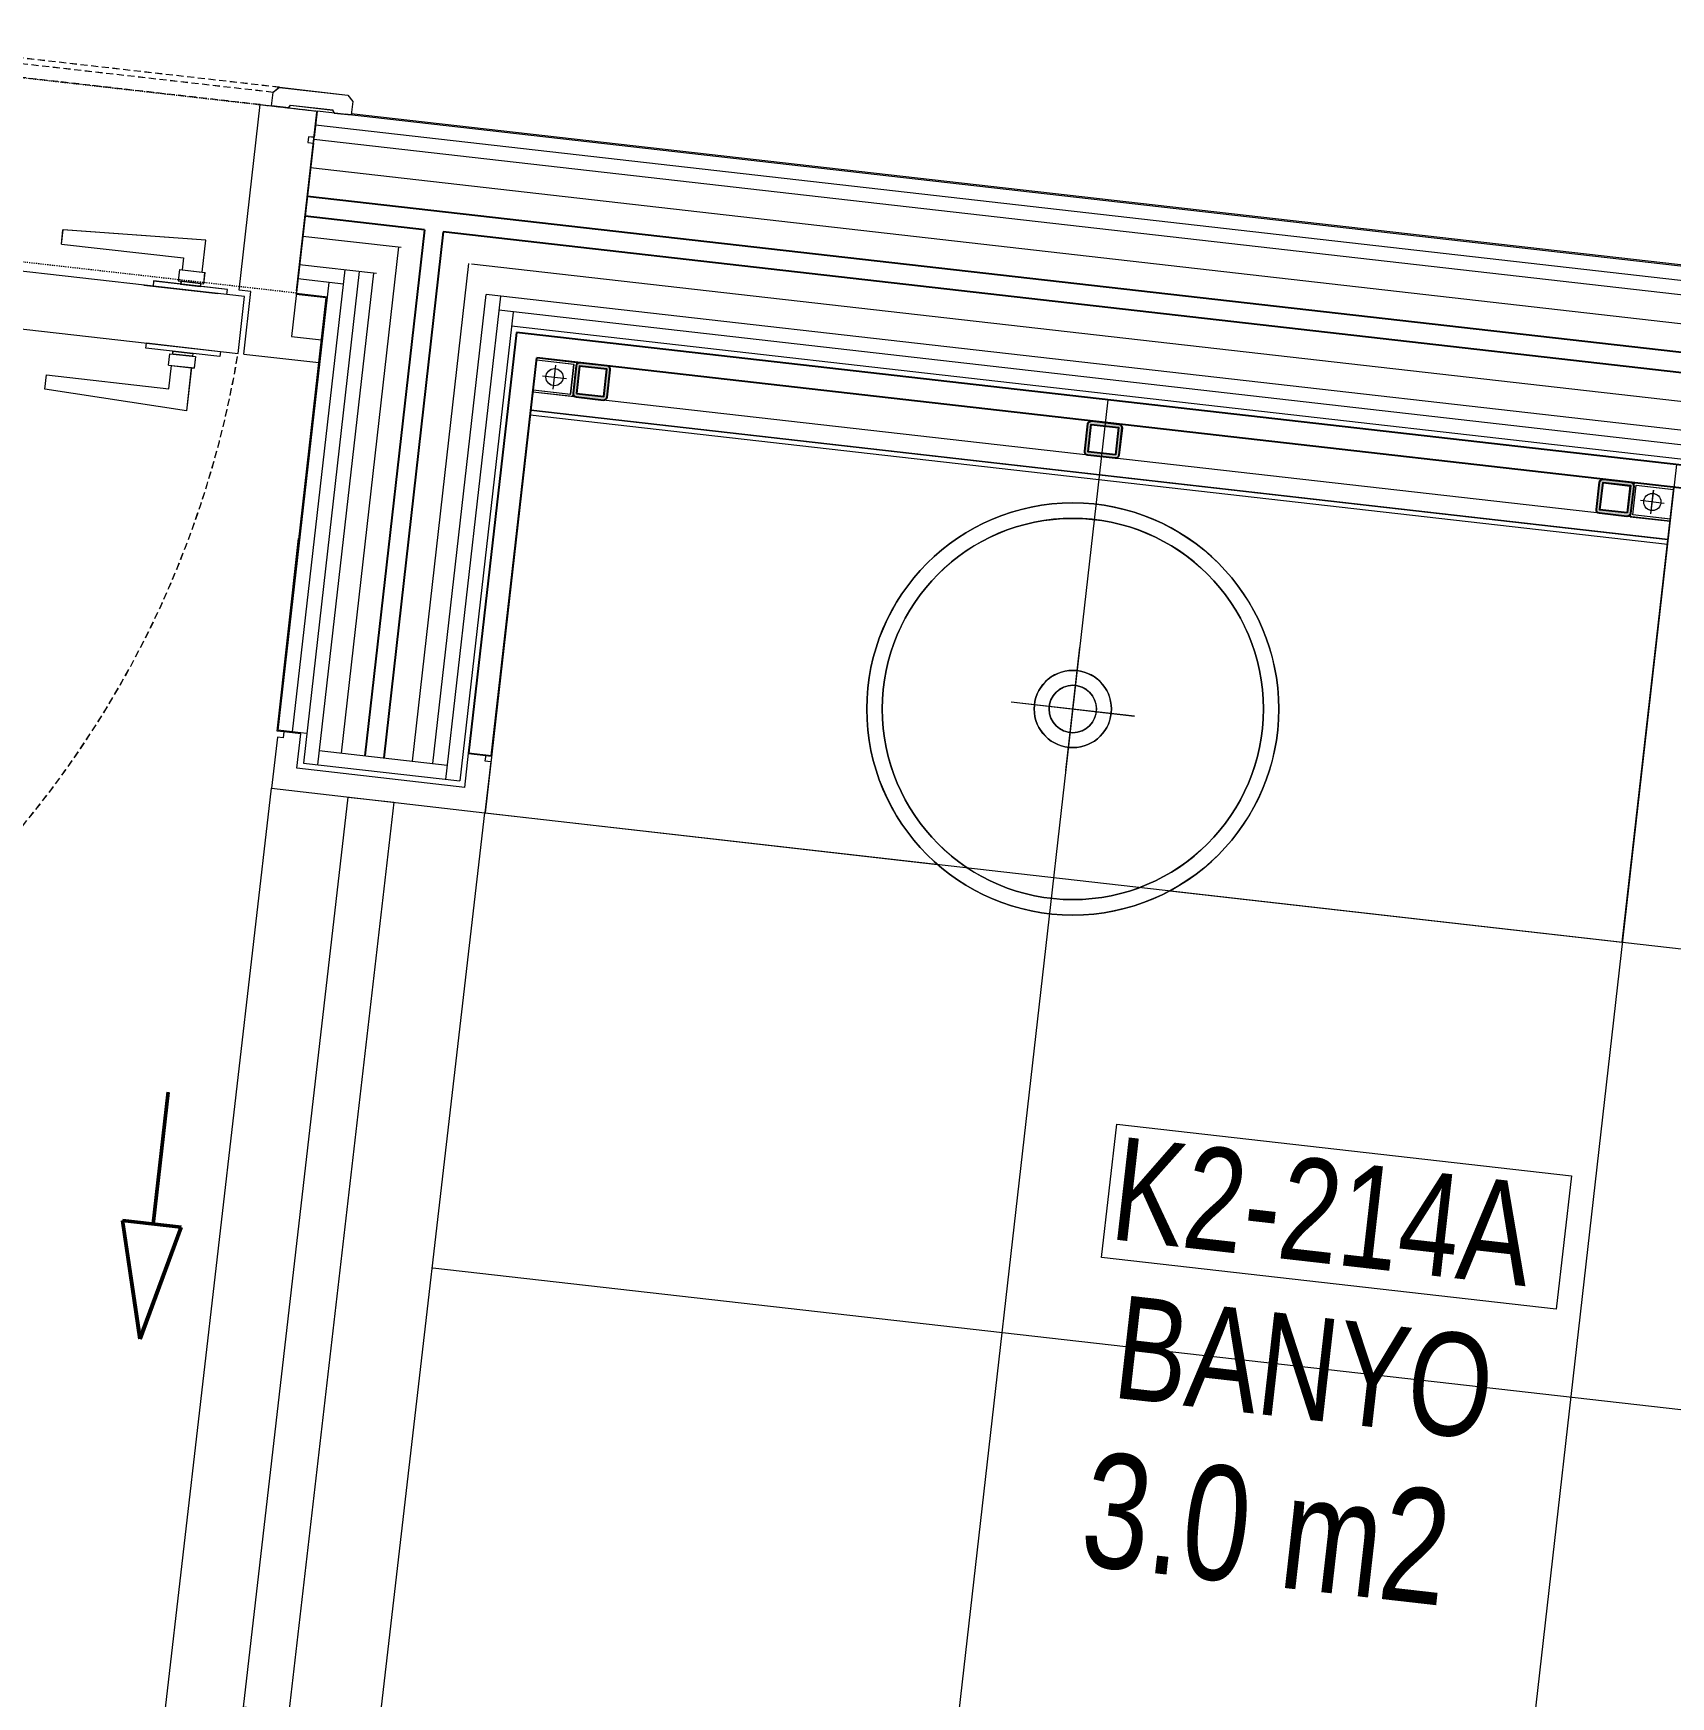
# Model space of a CAD drawing. Header units: millimetres. Extents: x 26282 to 30760, y 1404 to 4574.
# Drawn here: x 29275.2 to 29418.3, y 3875.6 to 4020.9 of the extents above; entities that cross this region are included whole.
import ezdxf

# ---------------------------------------------------------------- set-up
doc = ezdxf.new("R2010")
doc.units = ezdxf.units.MM
doc.header["$LTSCALE"] = 0.25
for name, pattern in [('01-2BASEMENT$0$HIDDEN', [0.375, 0.25, -0.125]), ('HIDDEN', [0.375, 0.25, -0.125]), ('HIDDEN2', [4.7625, 3.175, -1.5875])]:
    doc.linetypes.add(name, pattern=pattern)
for name, color, linetype, lineweight in [('(YP-ZC) A-FURNITURE', 33, 'Continuous', 20), ('(YP-ZC) A-SANITARY', 120, 'Continuous', 20), ('AB-DUV', 4, 'Continuous', 50), ('DOOR HANDLE (3RDF)', 17, 'Continuous', 15), ('DOOR-INT (3RDF)', 157, 'Continuous', 15), ('FLOOR_MARBLE (3RDF)', 67, 'Continuous', 13), ('FURNITURE (3RDF)', 43, 'Continuous', 20), ('GYPSIUM BOARD (3RDF)', 97, 'Continuous', 20), ('HIDDEN (3RDF)', 145, 'HIDDEN', 13), ('ID-ALCIPAN', 124, 'Continuous', 20), ('ID-HATCH', 252, 'Continuous', 18), ('LIGHTENING FIXTURE (3RDF)', 50, 'Continuous', 20), ('METAL PROFILE (3RDF)', 251, 'Continuous', 18), ('MIRROR (3RDF)', 150, 'Continuous', 9), ('SANITARY-ACCESSORIES(3RDF)', 2, 'Continuous', 9), ('STAINLESS (3RDF)', 95, 'Continuous', 15), ('TEXT-GNRL (3RDF)', 254, 'Continuous', 15), ('WALL CLADDING (3RDF)', 43, 'Continuous', 13), ('WALLPAPER (3RDF)', 63, 'Continuous', 13), ('WOOD (3RDF)', 45, 'Continuous', 15)]:
    doc.layers.add(name, color=color, linetype=linetype, lineweight=lineweight)
doc.layers.add('ID-PROFIL', color=145, linetype='Continuous')
doc.layers.add('WALL COVERING_MARBLE (3RDF)', color=246, linetype='Continuous')
doc.styles.add('M-IKI-50', font='arial.ttf', dxfattribs={"width": 0.75, "height": 10})
doc.styles.add('M-UC-50', font='arial.ttf', dxfattribs={"width": 0.75, "height": 15})
doc.linetypes.add('BATTING', pattern='A,0.0001,-0.1,[134,ltypeshp.shx,S=0.1,R=0,X=-0.1,Y=0],-0.2,[134,ltypeshp.shx,S=0.1,R=180,X=0.1,Y=0],-0.1', length=0.4001)

# ---------------------------------------------------------------- blocks, each defined once
blk = doc.blocks.new('KAPI-07')
at = {"color": 252}
for p, q in [((-72.48, 13.51, 0), (-78.98, 13.51, 0)), ((-71.69, 8.51, 0), (-78.19, 8.51, 0))]:
    blk.add_line(p, q, dxfattribs=at)
at = {"color": 252, "linetype": '01-2BASEMENT$0$HIDDEN', "lineweight": 0, "ltscale": 4, "elevation": 0}
blk.add_lwpolyline([(0.5, 14.5), (0.5, 95.5), (-4, 95.5), (-4, 14.5)], close=True, dxfattribs=at)
blk.add_lwpolyline([(0.5, 14.5), (0.5, 95.5), (-4, 95.5), (-4, 14.5)], close=True, dxfattribs=at)
at = {"color": 252, "linetype": 'HIDDEN', "ltscale": 10}
blk.add_arc((6.48, 9, 0), 87.13, 96.9111, 177.032, dxfattribs=at)
at = {"layer": 'DOOR HANDLE (3RDF)', "color": 252}
for p, q in [((-76.61, 15.21, 0), (-76.61, 19.01, 0)), ((-76.61, 19.01, 0), (-64.11, 18.51, 0)), ((-64.11, 18.51, 0), (-64.11, 17.26, 0)), ((-64.11, 17.26, 0), (-74.86, 17.26, 0)), ((-74.86, 17.26, 0), (-74.86, 15.21, 0)), ((-74.61, 15.21, 0), (-76.86, 15.21, 0)), ((-74.86, 15.21, 0), (-76.61, 15.21, 0)), ((-78.98, 13.51, 0), (-78.98, 13.96, 0)), ((-78.98, 13.96, 0), (-72.48, 13.96, 0)), ((-72.48, 13.96, 0), (-72.48, 13.51, 0)), ((-78.98, 8.51, 0), (-78.98, 8.06, 0)), ((-78.98, 8.06, 0), (-72.48, 8.06, 0)), ((-72.48, 8.06, 0), (-72.48, 8.51, 0)), ((-74.61, 6.81, 0), (-76.86, 6.81, 0)), ((-76.61, 6.81, 0), (-76.61, 4.01, 0)), ((-74.86, 6.81, 0), (-76.61, 6.81, 0)), ((-74.86, 5.76, 0), (-74.86, 6.81, 0)), ((-76.61, 4.01, 0), (-64.11, 4.51, 0)), ((-64.11, 5.76, 0), (-74.86, 5.76, 0)), ((-64.11, 5.76, 0), (-64.11, 4.51, 0))]:
    blk.add_line(p, q, dxfattribs=at)
at = {"layer": 'DOOR HANDLE (3RDF)', "color": 252, "elevation": 0}
for points in [[(-74.61, 15.21), (-74.61, 14.21), (-76.86, 14.21), (-76.86, 15.21)], [(-74.61, 6.81), (-74.61, 7.81), (-76.86, 7.81), (-76.86, 6.81)]]:
    blk.add_lwpolyline(points, dxfattribs=at)
for points in [[(-76.61, 13.96), (-76.61, 14.21), (-74.86, 14.21), (-74.86, 13.96)], [(-76.61, 8.06), (-76.61, 7.81), (-74.86, 7.81), (-74.86, 8.06)]]:
    blk.add_lwpolyline(points, close=True, dxfattribs=at)
at = {"layer": 'GYPSIUM BOARD (3RDF)', "ltscale": 0.25, "elevation": 0}
for points in [[(-85, 7.51), (-85, -8.2)], [(5, 7.51), (5, -8.3)]]:
    blk.add_lwpolyline(points, dxfattribs=at)
at = {"layer": 'HIDDEN (3RDF)', "ltscale": 10, "elevation": 0}
for points in [[(-80, -8.3), (0, -8.3)], [(-81.5, -9.99), (1.5, -9.99)], [(-81, -9.49), (1, -9.49)]]:
    blk.add_lwpolyline(points, dxfattribs=at)
at = {"layer": 'STAINLESS (3RDF)'}
for p, q in [((-0.11, 14.2, 0), (-0.11, 13.51, 0)), ((0.75, 14.2, 0), (0.75, 13.51, 0))]:
    blk.add_line(p, q, dxfattribs=at)
for radius in [0.47, 0.38]:
    blk.add_circle((0.32, 14.87, 0), radius, dxfattribs=at)
at = {"layer": 'WOOD (3RDF)'}
for p, q in [((-81.03, 13.51, 0), (-87.64, 13.51, 0)), ((-81.03, 13.51), (-81.03, 8.01)), ((-25.15, 13.51, 0), (-80.53, 13.51, 0)), ((-80.53, 13.51, 0), (-80.53, 8.51, 0)), ((0.5, 13.51, 0), (-24.15, 13.51, 0)), ((0.5, 8.51, 0), (0.5, 13.51, 0)), ((62.88, 13.39, 4.54), (62.88, 11.39, 4.54)), ((-85, 11.51, 0), (-87.64, 11.51, 0)), ((-85, -5.49), (-85, 11.51)), ((1, 11.51), (62.88, 11.39, 2.27)), ((5, -5.19), (5, 11.51)), ((-81.03, 8.01), (-80, 8.01)), ((-80.53, 8.51, 0), (0.5, 8.51, 0)), ((-80, 8.01), (-80, -8.3)), ((1, 8.01), (0, 8.01)), ((0, 8.01), (0, -8.3)), ((-84.5, -5.49), (-85, -5.49)), ((-84.5, -5.99), (-84.5, -5.49)), ((4.5, -5.69), (4.5, -5.19)), ((4.5, -5.19), (5, -5.19)), ((5, -5.69), (4.5, -5.69)), ((5, -8.3), (5, -5.69)), ((-85, -8.3), (-85, -5.99)), ((-85, -5.99), (-84.5, -5.99)), ((-80, -8.3), (-85, -8.3)), ((0, -8.3), (0, -8.3)), ((0, -8.3), (5, -8.3))]:
    blk.add_line(p, q, dxfattribs=at)
at = {"layer": 'WOOD (3RDF)', "ltscale": 0.01}
blk.add_line((1, 8.01, 0), (0.5, 8.01, 0), dxfattribs=at)
at = {"layer": 'WOOD (3RDF)', "ltscale": 0.25}
for p, q in [((-88, -8.3), (-88, -8.3)), ((-88, -8.3), (-87.5, -8.3)), ((-86.5, -8.3), (-88, -8.3)), ((-88, -9.49), (-88, -8.3)), ((-86.5, -8.3), (-86.36, -8.55)), ((-82.64, -8.55), (-86.36, -8.55)), ((-82.5, -8.3), (-82.64, -8.55)), ((-81, -8.3), (-82.5, -8.3)), ((-81, -8.3), (-81, -9.49)), ((1, -8.3), (2.5, -8.3)), ((1, -8.3), (1, -9.49)), ((2.5, -8.3), (2.64, -8.55)), ((2.64, -8.55), (6.36, -8.55)), ((6.5, -8.3), (6.36, -8.55)), ((6.5, -8.3), (8, -8.3)), ((8, -8.3), (7.5, -8.3)), ((8, -8.3), (8, -8.3)), ((8, -9.49), (8, -8.3)), ((-87.5, -9.99), (-88, -9.49)), ((-81.5, -9.99), (-87.5, -9.99)), ((-81.5, -9.99), (-81, -9.49)), ((1.5, -9.99), (1, -9.49)), ((1.5, -9.99), (7.5, -9.99)), ((7.5, -9.99), (8, -9.49))]:
    blk.add_line(p, q, dxfattribs=at)
at = {"layer": 'WOOD (3RDF)', "ltscale": 0.25, "elevation": 0}
for points in [[(-25.15, 13.51), (-25.15, 12.51), (-24.15, 12.51), (-24.15, 13.51)], [(-82.5, -8.3), (-81, -8.3)], [(2.5, -8.3), (1, -8.3)]]:
    blk.add_lwpolyline(points, dxfattribs=at)
at = {"layer": 'WOOD (3RDF)', "elevation": 0}
blk.add_lwpolyline([(1, 8.01), (1, 13.51), (62.88, 13.39)], dxfattribs=at)
blk = doc.blocks.new('A$C52024FE6')
blk.add_line((11.6, -2.7, 0), (11.6, 2.48, 0))
at = {"elevation": 0}
blk.add_lwpolyline([(21.7, 0), (11.6, 2.48)], dxfattribs=at)
for points in [[(0, 0), (11.6, 0)], [(0, 0), (11.6, 0)], [(21.7, 0), (11.6, -2.7)]]:
    blk.add_lwpolyline(points)
blk = doc.blocks.new('A$C6BA37630')
for p, q in [((200, 260.2), (200, 139.8)), ((139.8, 200), (260.2, 200))]:
    blk.add_line(p, q)
for radius in [200, 185, 37.5, 23]:
    blk.add_circle((200, 200), radius)
blk = doc.blocks.new('40x40 profil')
at = {"layer": 'ID-PROFIL'}
h = blk.add_hatch(color=256, dxfattribs=at)
h.paths.add_polyline_path([(1.6, 4), (-1.6, 4, 0.414214), (-2, 3.6), (-2, 0.4, 0.414214), (-1.6, 0), (1.6, 0, 0.414214), (2, 0.4), (2, 3.6, 0.414214)])
h.paths.add_polyline_path([(1.6, 3.6), (-1.6, 3.6), (-1.6, 0.4), (1.6, 0.4)], flags=16)
blk.add_lwpolyline([(1.6, 4), (-1.6, 4, 0.414214), (-2, 3.6), (-2, 0.4, 0.414214), (-1.6, 0), (1.6, 0, 0.414214), (2, 0.4), (2, 3.6, 0.414214)], format="xyb", close=True, dxfattribs=at)
blk.add_lwpolyline([(1.6, 3.6), (-1.6, 3.6), (-1.6, 0.4), (1.6, 0.4)], close=True, dxfattribs=at)
blk = doc.blocks.new('BANYOTEZGAH-214-215')
at = {"layer": '(YP-ZC) A-FURNITURE', "elevation": 0}
blk.add_lwpolyline([(3.18, 39.78), (3.18, 0), (43.18, 0), (43.18, 100), (3.18, 100), (3.18, 60.22)], dxfattribs=at)
at = {"layer": 'LIGHTENING FIXTURE (3RDF)'}
for p, q in [((41.68, 99.32, 0), (41.68, 97.22, 0)), ((40.63, 98.27, 0), (42.73, 98.27, 0)), ((40.63, 1.73, 0), (42.73, 1.73, 0)), ((41.68, 0.68, 0), (41.68, 2.78, 0))]:
    blk.add_line(p, q, dxfattribs=at)
for centre in [(41.68, 98.27, 0), (41.68, 1.73, 0)]:
    blk.add_circle(centre, 0.75, dxfattribs=at)
at = {"layer": 'MIRROR (3RDF)', "elevation": 0}
blk.add_lwpolyline([(38.18, 0), (38.58, 0), (38.58, 100), (38.18, 100)], close=True, dxfattribs=at)
at = {"layer": 'MIRROR (3RDF)', "color": 8, "extrusion": (-3.12201e-07, 1.27097e-10, 1), "elevation": 0}
blk.add_lwpolyline([(40.38, 96.7), (42.98, 96.7), (42.98, 100), (43.18, 100), (43.18, 96.5), (40.18, 96.5), (40.18, 100), (40.38, 100)], close=True, dxfattribs=at)
at = {"layer": 'MIRROR (3RDF)', "color": 8, "extrusion": (-3.12201e-07, -1.27097e-10, 1), "elevation": 0}
blk.add_lwpolyline([(40.38, 3.3), (42.98, 3.3), (42.98, 0), (43.18, 0), (43.18, 3.5), (40.18, 3.5), (40.18, 0), (40.38, 0)], close=True, dxfattribs=at)
at = {"layer": 'WALL CLADDING (3RDF)', "elevation": 0}
blk.add_lwpolyline([(38.58, 0), (40.18, 0), (40.18, 100), (38.58, 100)], close=True, dxfattribs=at)
at = {"layer": '(YP-ZC) A-SANITARY', "extrusion": (0, 4.79947e-07, -1), "xscale": 0.0900000000000004, "yscale": 0.0900000000000004, "zscale": -0.0900000000000004, "rotation": 270}
blk.add_blockref('A$C6BA37630', (-36, 68, 0), dxfattribs=at)
at = {"layer": 'METAL PROFILE (3RDF)', "xscale": 0.7499999999863942, "yscale": 0.7499999999863942, "zscale": 0.7499999999863942, "rotation": 90}
blk.add_blockref('40x40 profil', (43.18, 95, 0), dxfattribs=at)
at = {"layer": 'METAL PROFILE (3RDF)', "extrusion": (0, 0, -1), "xscale": 0.7499999999863942, "yscale": 0.7499999999863942, "zscale": -0.7499999999863942, "rotation": 270}
for p in [(-43.18, 50, 0), (-43.18, 5, 0)]:
    blk.add_blockref('40x40 profil', p, dxfattribs=at)
blk = doc.blocks.new('ZERGTEZTY')
at = {"layer": 'SANITARY-ACCESSORIES(3RDF)'}
for p, q in [((12647.41, 1641.18), (12642.41, 1641.18)), ((12642.66, 1640.93), (12642.81, 1640.93)), ((12647.02, 1640.93), (12642.81, 1640.93)), ((12642.97, 1640.85), (12643.35, 1640.26)), ((12646.85, 1640.85), (12646.47, 1640.26)), ((12647.16, 1640.93), (12647.02, 1640.93)), ((12682.41, 1641.18), (12687.41, 1641.18)), ((12682.41, 1641.18), (12687.41, 1641.18)), ((12682.66, 1640.93), (12682.81, 1640.93)), ((12682.66, 1640.93), (12682.81, 1640.93)), ((12682.81, 1640.93), (12687.02, 1640.93)), ((12682.81, 1640.93), (12687.02, 1640.93)), ((12682.97, 1640.85), (12683.35, 1640.26)), ((12686.85, 1640.85), (12686.47, 1640.26)), ((12687.16, 1640.93), (12687.02, 1640.93)), ((12687.16, 1640.93), (12687.02, 1640.93)), ((12643.52, 1640.18), (12644.41, 1640.18)), ((12646.16, 1640.18), (12643.66, 1640.18)), ((12643.91, 1640.18), (12643.91, 1638.83)), ((12646.31, 1640.18), (12644.41, 1640.18)), ((12645.91, 1640.18), (12645.91, 1638.83)), ((12683.52, 1640.18), (12685.41, 1640.18)), ((12683.66, 1640.18), (12686.16, 1640.18)), ((12683.91, 1640.18), (12683.91, 1638.83)), ((12686.31, 1640.18), (12685.41, 1640.18)), ((12685.91, 1640.18), (12685.91, 1638.83)), ((12650.56, 1634.18), (12650.56, 1632.18)), ((12650.56, 1634.18), (12679.26, 1634.18)), ((12679.26, 1634.18), (12679.26, 1632.18)), ((12679.26, 1634.18), (12679.26, 1632.18)), ((12650.56, 1632.18), (12679.26, 1632.18))]:
    blk.add_line(p, q, dxfattribs=at)
for centre, radius, start, end in [((12642.66, 1641.18), 0.25, 179.9982, 269.9982), ((12642.81, 1640.73), 0.2, 35.5359, 89.9982), ((12647.02, 1640.73), 0.2, 89.9982, 144.4605), ((12647.16, 1641.18), 0.25, 269.9982, 359.9982), ((12682.66, 1641.18), 0.25, 179.9982, 269.9982), ((12682.66, 1641.18), 0.25, 179.9982, 269.9982), ((12682.81, 1640.73), 0.2, 35.5359, 89.9982), ((12682.81, 1640.73), 0.2, 35.5359, 89.9982), ((12687.02, 1640.73), 0.2, 89.9982, 144.4605), ((12687.02, 1640.73), 0.2, 89.9982, 144.4605), ((12687.16, 1641.18), 0.25, 269.9982, 359.9982), ((12687.16, 1641.18), 0.25, 269.9982, 359.9982), ((12643.52, 1640.38), 0.2, 215.5359, 269.9982), ((12646.31, 1640.38), 0.2, 269.9982, 324.4605), ((12683.52, 1640.38), 0.2, 215.5359, 269.9982), ((12686.31, 1640.38), 0.2, 269.9982, 324.4605), ((12650.56, 1638.83), 6.65, 179.9982, 269.9982), ((12650.56, 1638.83), 4.65, 179.9982, 269.9982), ((12679.26, 1638.83), 4.65, 269.9982, 359.9982), ((12679.26, 1638.83), 6.65, 269.9982, 359.9982)]:
    blk.add_arc(centre, radius, start, end, dxfattribs=at)
blk = doc.blocks.new('A$C3AC107B1')
for p, q in [((0.05, 69.5), (3.55, 69.5)), ((3.35, 69.68), (0.25, 69.68)), ((1.35, 69), (1.35, 69.5)), ((2.25, 69), (2.25, 69.5))]:
    blk.add_line(p, q)
at = {"linetype": 'Continuous'}
for p, q in [((0.9, 68.8), (0.9, 66.3)), ((2.5, 69), (1.1, 69)), ((1.3, 66.1), (1.3, 68.6)), ((2.7, 68.6), (1.3, 68.6)), ((2.3, 66.1), (2.3, 68.58)), ((2.7, 68.58), (2.3, 68.58)), ((2.7, 68.8), (2.7, 68.6)), ((2.7, 68.58), (2.7, 66.3)), ((1.3, 66.1), (1.1, 66.1)), ((2.5, 66.1), (2.3, 66.1))]:
    blk.add_line(p, q, dxfattribs=at)
at = {"color": 141}
for p, q in [((1.5, 68.3), (1.4, 68.2)), ((1.5, 68.3), (2.1, 68.3)), ((1.5, 68.3), (1.5, 0)), ((1.6, 68.3), (1.6, 0)), ((1.7, 68.3), (1.7, 0)), ((1.8, 68.3), (1.8, 0)), ((1.9, 68.3), (1.9, 0)), ((2, 68.3), (2, 0)), ((2.1, 68.3), (2.2, 68.2)), ((2.1, 68.3), (2.1, 0)), ((1.4, 68.2), (1.4, 0.1)), ((2.2, 68.2), (2.2, 0.1)), ((1.5, 0), (1.4, 0.1)), ((2.1, 0), (2.2, 0.1))]:
    blk.add_line(p, q, dxfattribs=at)
at = {"color": 251, "linetype": 'HIDDEN2'}
blk.add_lwpolyline([(1.75, 68.3), (47.67, 17.75)], dxfattribs=at)
at = {"color": 141}
blk.add_lwpolyline([(1.5, 0), (2.1, 0)], dxfattribs=at)
for centre, start, end in [((0.25, 69.48), 90, 173.8235), ((3.35, 69.48), 6.1765, 90)]:
    blk.add_arc(centre, 0.2, start, end)
at = {"linetype": 'Continuous'}
for centre, start, end in [((1.1, 68.8), 90, 180), ((2.5, 68.8), 0, 90), ((1.1, 66.3), 180, 270), ((2.5, 66.3), 270, 0)]:
    blk.add_arc(centre, 0.2, start, end, dxfattribs=at)
at = {"color": 251, "linetype": 'HIDDEN2'}
blk.add_arc((-18.41, 120.46), 122.13, 279.4986, 302.755, dxfattribs=at)
at = {"layer": 'SANITARY-ACCESSORIES(3RDF)', "rotation": 270}
blk.add_blockref('ZERGTEZTY', (-1639.78, 12699.59), dxfattribs=at)
at = {"layer": 'SANITARY-ACCESSORIES(3RDF)', "xscale": -1, "rotation": 90}
blk.add_blockref('ZERGTEZTY', (1643.38, 12699.59), dxfattribs=at)
blk = doc.blocks.new('A$C187D15ED')
at = {"layer": 'DOOR-INT (3RDF)', "ltscale": 0.25}
blk.add_lwpolyline([(9736.27, 3748.69), (9727.09, 3669.21), (9723.12, 3669.67), (9732.29, 3749.15)], close=True, dxfattribs=at)
blk.add_lwpolyline([(9736.27, 3748.69), (9727.09, 3669.21), (9723.12, 3669.67), (9732.29, 3749.15)], close=True, dxfattribs=at)
at = {"layer": 'FLOOR_MARBLE (3RDF)', "elevation": 0}
for points in [[(9798.66, 3783.85), (9784.88, 3662.64)], [(9848.35, 3778.2), (9834.58, 3656.99)], [(9744.23, 3747.76), (9904.61, 3729.55)]]:
    blk.add_lwpolyline(points, dxfattribs=at)
at = {"layer": 'FLOOR_MARBLE (3RDF)'}
for points in [[(9716.32, 3669.58), (9725.59, 3749.92)], [(9716.32, 3669.58), (9725.59, 3749.92)], [(9734.94, 3667.43), (9744.22, 3747.78)], [(9734.94, 3667.43), (9744.22, 3747.78)], [(9739.67, 3708.04), (9900.04, 3689.83)]]:
    blk.add_lwpolyline(points, dxfattribs=at)
at = {"layer": 'HIDDEN (3RDF)', "elevation": 0}
blk.add_lwpolyline([(9640.13, 3819.22), (9729.56, 3809.06), (9727.75, 3793.16), (9638.33, 3803.32)], close=True, dxfattribs=at)
at = {"layer": 'ID-ALCIPAN', "ltscale": 0.25}
for p, q in [((9944.09, 3784.68, 0), (9729.56, 3809.06, 0)), ((10127.81, 3763.8, 0), (9729.56, 3809.06, 0)), ((10127.53, 3761.32, 0), (9729.28, 3806.58, 0)), ((10127.67, 3762.56, 0), (9729.42, 3807.82, 0)), ((9727.41, 3754.84), (9732, 3795.19, 0)), ((9734.74, 3794.87, 0), (9728.03, 3795.64, 0)), ((9733.24, 3795.05, 0), (9728.36, 3752.12)), ((9734.49, 3794.9, 0), (9729.6, 3751.97)), ((9726.17, 3754.98), (9730.62, 3794.09, 0)), ((9731.86, 3793.94, 0), (9727.89, 3794.4, 0)), ((9727.75, 3793.16, 0), (9730.48, 3792.85, 0)), ((9739.67, 3752.07), (9744.34, 3793.04, 0)), ((9739.67, 3752.07), (9744.34, 3793.04, 0)), ((9745.58, 3792.9, 0), (9740.77, 3750.69)), ((9745.58, 3792.9, 0), (9740.77, 3750.69)), ((9914.64, 3773.68, 0), (9744.34, 3793.04, 0)), ((9914.64, 3773.68, 0), (9744.34, 3793.04, 0)), ((9746.68, 3791.51, 0), (9742.02, 3750.55)), ((9914.5, 3772.44, 0), (9745.44, 3791.66, 0)), ((9914.5, 3772.44, 0), (9745.44, 3791.66, 0)), ((9913.12, 3771.34, 0), (9746.54, 3790.27, 0)), ((9913.12, 3771.34, 0), (9746.54, 3790.27, 0)), ((9728.65, 3754.7), (9726.17, 3754.98)), ((9728.65, 3754.7), (9726.17, 3754.98)), ((9729.74, 3753.22), (9740.92, 3751.93)), ((9728.36, 3752.12), (9742.02, 3750.55)), ((9728.36, 3752.12), (9742.02, 3750.55))]:
    blk.add_line(p, q, dxfattribs=at)
at = {"layer": 'ID-HATCH', "linetype": 'BATTING', "lineweight": 0, "ltscale": 4.5}
for p, q in [((10127.24, 3758.83, 0), (9728.99, 3804.09, 0)), ((9736.92, 3797.14, 0), (9728.32, 3798.12, 0)), ((9736.66, 3797.2, 0), (9731.66, 3752.99)), ((9736.66, 3797.2, 0), (9731.66, 3752.99)), ((9742.78, 3795.75, 0), (9737.87, 3752.28)), ((9742.78, 3795.75, 0), (9737.87, 3752.28)), ((9916.91, 3775.94, 0), (9743.04, 3795.7, 0)), ((9916.91, 3775.94, 0), (9743.04, 3795.7, 0))]:
    blk.add_line(p, q, dxfattribs=at)
at = {"layer": 'ID-PROFIL'}
for p, q in [((10126.96, 3756.35, 0), (9728.71, 3801.61, 0)), ((9738.95, 3798.68, 0), (9728.51, 3799.87, 0)), ((9738.95, 3798.68, 0), (9728.51, 3799.87, 0)), ((9738.95, 3798.7, 0), (9733.72, 3752.76)), ((9738.95, 3798.7, 0), (9733.72, 3752.76)), ((9740.59, 3798.51, 0), (9735.38, 3752.57)), ((9740.59, 3798.51, 0), (9735.38, 3752.57)), ((9919.18, 3778.2, 0), (9740.59, 3798.5, 0))]:
    blk.add_line(p, q, dxfattribs=at)
at = {"layer": 'TEXT-GNRL (3RDF)', "linetype": 'Continuous', "elevation": 0}
blk.add_lwpolyline([(9799.43, 3720.58), (9839.15, 3716.06), (9837.82, 3704.41), (9798.1, 3708.93)], close=True, dxfattribs=at)
at = {"layer": 'WALL COVERING_MARBLE (3RDF)'}
for p, q in [((9746.98, 3789.72, 0), (9742.8, 3752.97)), ((9911.33, 3771.04, 0), (9746.98, 3789.72, 0)), ((9748.74, 3787.51, 0), (9744.78, 3752.74)), ((9909.11, 3769.28, 0), (9748.75, 3787.5, 0))]:
    blk.add_line(p, q, dxfattribs=at)
at = {"layer": 'WALL COVERING_MARBLE (3RDF)', "lineweight": 0}
for p, q in [((9746.98, 3789.72, 0), (9742.8, 3752.97)), ((9911.33, 3771.04, 0), (9746.98, 3789.72, 0)), ((9748.74, 3787.51, 0), (9744.78, 3752.74)), ((9909.11, 3769.28, 0), (9748.75, 3787.5, 0))]:
    blk.add_line(p, q, dxfattribs=at)
at = {"layer": 'WALL COVERING_MARBLE (3RDF)', "elevation": 0}
blk.add_lwpolyline([(9742.8, 3752.97), (9744.79, 3752.74)], dxfattribs=at)
at = {"layer": 'WALL COVERING_MARBLE (3RDF)', "lineweight": 0, "elevation": 0}
blk.add_lwpolyline([(9742.8, 3752.97), (9744.79, 3752.74)], dxfattribs=at)
at = {"layer": 'WALLPAPER (3RDF)'}
for p, q in [((9944.1, 3784.78, 0), (9732.55, 3808.82, 0)), ((10125.1, 3764.21, 0), (9732.55, 3808.82, 0)), ((9726.06, 3754.89), (9730.36, 3792.76, 0)), ((9730.36, 3792.76, 0), (9727.74, 3793.05, 0)), ((9726.06, 3754.89), (9730.23, 3791.6, 0)), ((9726.06, 3754.9), (9727.95, 3771.73, 0)), ((9726.06, 3754.9), (9727.95, 3771.73, 0)), ((9726.66, 3754.83), (9726.06, 3754.9)), ((9726.66, 3754.83), (9726.06, 3754.9))]:
    blk.add_line(p, q, dxfattribs=at)
at = {"layer": 'WOOD (3RDF)'}
for p, q in [((9726.1, 3754.39), (9725.59, 3749.92)), ((9726.1, 3754.39), (9725.59, 3749.92)), ((9726.6, 3754.33), (9726.1, 3754.39)), ((9726.6, 3754.33), (9726.1, 3754.39)), ((9726.66, 3754.83), (9726.6, 3754.33)), ((9726.66, 3754.83), (9726.6, 3754.33)), ((9728.15, 3754.66), (9726.66, 3754.83)), ((9728.15, 3754.66), (9726.66, 3754.83)), ((9727.8, 3751.68), (9728.15, 3754.66)), ((9727.8, 3751.68), (9728.15, 3754.66)), ((9742.46, 3749.99), (9742.8, 3752.97)), ((9742.46, 3749.99), (9742.8, 3752.97)), ((9742.8, 3752.97), (9744.29, 3752.8)), ((9742.8, 3752.97), (9744.29, 3752.8)), ((9744.29, 3752.8), (9744.23, 3752.3)), ((9744.29, 3752.8), (9744.23, 3752.3)), ((9742.46, 3749.99), (9727.8, 3751.68)), ((9742.46, 3749.99), (9727.8, 3751.68)), ((9744.73, 3752.25), (9744.22, 3747.78)), ((9744.73, 3752.25), (9744.22, 3747.78)), ((9744.23, 3752.3), (9744.73, 3752.25)), ((9744.23, 3752.3), (9744.73, 3752.25)), ((9725.59, 3749.92), (9744.22, 3747.78)), ((9725.59, 3749.92), (9744.22, 3747.78))]:
    blk.add_line(p, q, dxfattribs=at)
at = {"rotation": 263.5197725288056}
blk.add_blockref('A$C52024FE6', (9716.54, 3723.38, -169.07), dxfattribs=at)
at = {"layer": 'DOOR-INT (3RDF)'}
for name, p, rotation in [('KAPI-07', (9644.17, 3810.41, 0), 173.5197725261523), ('A$C52024FE6', (9716.54, 3723.38, -169.07), 263.5197725288107), ('A$C3AC107B1', (9734.83, 3663.62), 263.7414453298048)]:
    blk.add_blockref(name, p, dxfattribs=dict(at, rotation=rotation))
at = {"layer": 'FURNITURE (3RDF)', "rotation": 83.51678702173723}
blk.add_blockref('BANYOTEZGAH-214-215', (9843.24, 3733.31, 0), dxfattribs=at)
at = {"layer": 'TEXT-GNRL (3RDF)', "linetype": 'Continuous', "width": 0.75}
for s, height, style, p in [('K2-214A', 9, 'M-UC-50', (9798.7, 3710.56, 0)), ('BANYO', 9, 'M-UC-50', (9798.92, 3696.72, 0)), ('3.0 m2', 10, 'M-IKI-50', (9796.04, 3682.12, 0))]:
    blk.add_text(s, height=height, rotation=353.5168, dxfattribs=dict(at, style=style)).set_placement(p)

msp = doc.modelspace()

# ---------------------------------------------------------------- block references
at = {"layer": 'AB-DUV', "ltscale": 100}
msp.add_blockref('A$C187D15ED', (19570.424, 205.028, 5.126), dxfattribs=at)

# ---------------------------------------------------------------- next in the draw order: hatches: boundary and pattern name
at = {"layer": 'ID-PROFIL'}
h = msp.add_hatch(color=256, dxfattribs=at)
h.paths.add_polyline_path([(29322.611, 3989.121), (29324.996, 3988.85, 0.4142136), (29325.328, 3989.114), (29325.598, 3991.499, 0.4142136), (29325.334, 3991.831), (29322.95, 3992.102, 0.4142136), (29322.618, 3991.837), (29322.347, 3989.453, 0.4142136)])
h.paths.add_polyline_path([(29322.645, 3989.419), (29325.029, 3989.148), (29325.3, 3991.533), (29322.916, 3991.804)], flags=16)
h = msp.add_hatch(color=256, dxfattribs=at)
h.paths.add_polyline_path([(29369.71, 3983.771), (29367.325, 3984.042, -0.4142136), (29367.061, 3984.374), (29367.332, 3986.759, -0.4142136), (29367.664, 3987.023), (29370.049, 3986.752, -0.4142136), (29370.313, 3986.42), (29370.042, 3984.036, -0.4142136)])
h.paths.add_polyline_path([(29369.744, 3984.07), (29367.359, 3984.341), (29367.63, 3986.725), (29370.015, 3986.454)], flags=16)
h = msp.add_hatch(color=256, dxfattribs=at)
h.paths.add_polyline_path([(29414.42, 3978.689), (29412.036, 3978.96, -0.4142136), (29411.771, 3979.292), (29412.042, 3981.677, -0.4142136), (29412.374, 3981.941), (29414.759, 3981.67, -0.4142136), (29415.023, 3981.338), (29414.752, 3978.953, -0.4142136)])
h.paths.add_polyline_path([(29414.454, 3978.987), (29412.069, 3979.258), (29412.34, 3981.643), (29414.725, 3981.372)], flags=16)

# ---------------------------------------------------------------- next in the draw order: linework, layer by layer
at = {"layer": '(YP-ZC) A-FURNITURE', "elevation": 5.126}
msp.add_lwpolyline([(29374.489, 3945.989), (29414.019, 3941.497), (29418.535, 3981.241), (29319.175, 3992.532), (29314.658, 3952.788), (29354.188, 3948.296)], dxfattribs=at)
at = {"layer": '(YP-ZC) A-SANITARY', "extrusion": (4.76877e-07, -5.41918e-08, 1)}
for p, q in [((29365.4, 3956.482, 5.126), (29366.624, 3967.253, 5.126)), ((29360.626, 3962.479, 5.126), (29371.397, 3961.255, 5.126))]:
    msp.add_line(p, q, dxfattribs=at)
for radius in [18, 16.65, 3.375, 2.07]:
    msp.add_circle((29366.012, 3961.867, 5.14), radius, dxfattribs=at)
at = {"layer": 'AB-DUV'}
msp.add_line((29282.972, 3917.188, -163.94), (29288.117, 3916.604, -163.94), dxfattribs=at)
at = {"layer": 'AB-DUV', "elevation": -163.94}
for points in [[(29286.96, 3928.408), (29285.651, 3916.884)], [(29286.96, 3928.408), (29285.651, 3916.884)], [(29284.511, 3906.85), (29282.972, 3917.188)], [(29284.511, 3906.85), (29288.117, 3916.604)]]:
    msp.add_lwpolyline(points, dxfattribs=at)
at = {"layer": 'DOOR HANDLE (3RDF)', "color": 252}
for p, q in [((29277.639, 4002.476, 5.126), (29277.78, 4003.718, 5.126)), ((29290.256, 4002.804, 5.126), (29277.78, 4003.718, 5.126)), ((29289.94, 4000.022, 5.126), (29290.256, 4002.804, 5.126)), ((29277.639, 4002.476, 5.126), (29288.32, 4001.262, 5.126)), ((29288.32, 4001.262, 5.126), (29288.201, 4000.219, 5.126)), ((29287.953, 4000.247, 5.126), (29290.189, 3999.993, 5.126)), ((29288.201, 4000.219, 5.126), (29289.94, 4000.022, 5.126)), ((29285.701, 3999.245, 5.126), (29285.65, 3998.798, 5.126)), ((29292.159, 3998.512, 5.126), (29285.701, 3999.245, 5.126)), ((29292.108, 3998.064, 5.126), (29292.159, 3998.512, 5.126)), ((29285.035, 3993.383, 5.126), (29285.085, 3993.83, 5.126)), ((29291.493, 3992.649, 5.126), (29285.035, 3993.383, 5.126)), ((29291.544, 3993.096, 5.126), (29291.493, 3992.649, 5.126)), ((29276.2, 3989.807, 5.126), (29276.341, 3991.049, 5.126)), ((29276.341, 3991.049, 5.126), (29287.022, 3989.836, 5.126)), ((29287.005, 3991.901, 5.126), (29289.241, 3991.647, 5.126)), ((29287.022, 3989.836, 5.126), (29287.253, 3991.873, 5.126)), ((29287.253, 3991.873, 5.126), (29288.992, 3991.675, 5.126)), ((29288.992, 3991.675, 5.126), (29288.563, 3987.899, 5.126)), ((29288.563, 3987.899, 5.126), (29276.2, 3989.807, 5.126))]:
    msp.add_line(p, q, dxfattribs=at)
at = {"layer": 'DOOR HANDLE (3RDF)', "color": 252, "elevation": 5.126}
for points in [[(29287.953, 4000.247), (29287.84, 3999.254), (29290.076, 3999), (29290.189, 3999.993)], [(29287.005, 3991.901), (29287.118, 3992.895), (29289.353, 3992.641), (29289.241, 3991.647)]]:
    msp.add_lwpolyline(points, dxfattribs=at)
for points in [[(29289.799, 3998.78), (29289.827, 3999.028), (29288.089, 3999.225), (29288.06, 3998.977)], [(29289.133, 3992.917), (29289.105, 3992.669), (29287.366, 3992.866), (29287.394, 3993.115)]]:
    msp.add_lwpolyline(points, close=True, dxfattribs=at)
at = {"layer": 'DOOR-INT (3RDF)', "color": 252}
for p, q in [((29284.859, 3998.888, 5.126), (29291.317, 3998.154, 5.126)), ((29285.085, 3993.83, 5.126), (29291.544, 3993.096, 5.126))]:
    msp.add_line(p, q, dxfattribs=at)
at = {"layer": 'DOOR-INT (3RDF)'}
msp.add_line((29282.972, 3917.188, -163.94), (29288.117, 3916.604, -163.94), dxfattribs=at)
at = {"layer": 'DOOR-INT (3RDF)', "elevation": -163.94}
for points in [[(29286.96, 3928.408), (29285.651, 3916.884)], [(29286.96, 3928.408), (29285.651, 3916.884)], [(29284.511, 3906.85), (29282.972, 3917.188)], [(29284.511, 3906.85), (29288.117, 3916.604)]]:
    msp.add_lwpolyline(points, dxfattribs=at)
at = {"layer": 'DOOR-INT (3RDF)', "color": 252, "linetype": 'HIDDEN', "ltscale": 10}
msp.add_arc((29207.131, 4007.225, 5.126), 87.135, 270.43085, 350.55176, dxfattribs=at)
at = {"layer": 'GYPSIUM BOARD (3RDF)', "ltscale": 0.25, "elevation": 5.126}
msp.add_lwpolyline([(29298.199, 3998.379), (29299.971, 4013.987)], dxfattribs=at)
at = {"layer": 'HIDDEN (3RDF)', "ltscale": 10, "elevation": 5.126}
for points in [[(29296.696, 4016.161), (29214.226, 4025.528)], [(29296.143, 4015.72), (29214.666, 4024.975)], [(29295.016, 4014.651), (29215.527, 4023.68)]]:
    msp.add_lwpolyline(points, dxfattribs=at)
at = {"layer": 'ID-PROFIL', "elevation": 5.126}
for points in [[(29322.611, 3989.121), (29324.996, 3988.85, 0.4142136), (29325.328, 3989.114), (29325.598, 3991.499, 0.4142136), (29325.334, 3991.831), (29322.95, 3992.102, 0.4142136), (29322.618, 3991.837), (29322.347, 3989.453, 0.4142136)], [(29369.71, 3983.771), (29367.325, 3984.042, -0.4142136), (29367.061, 3984.374), (29367.332, 3986.759, -0.4142136), (29367.664, 3987.023), (29370.049, 3986.752, -0.4142136), (29370.313, 3986.42), (29370.042, 3984.036, -0.4142136)], [(29414.42, 3978.689), (29412.036, 3978.96, -0.4142136), (29411.771, 3979.292), (29412.042, 3981.677, -0.4142136), (29412.374, 3981.941), (29414.759, 3981.67, -0.4142136), (29415.023, 3981.338), (29414.752, 3978.953, -0.4142136)]]:
    msp.add_lwpolyline(points, format="xyb", close=True, dxfattribs=at)
for points in [[(29322.645, 3989.419), (29325.029, 3989.148), (29325.3, 3991.533), (29322.916, 3991.804)], [(29369.744, 3984.07), (29367.359, 3984.341), (29367.63, 3986.725), (29370.015, 3986.454)], [(29414.454, 3978.987), (29412.069, 3979.258), (29412.34, 3981.643), (29414.725, 3981.372)]]:
    msp.add_lwpolyline(points, close=True, dxfattribs=at)
at = {"layer": 'LIGHTENING FIXTURE (3RDF)'}
for p, q in [((29320.606, 3989.802, 5.126), (29320.844, 3991.889, 5.126)), ((29319.681, 3990.965, 5.126), (29321.768, 3990.727, 5.126)), ((29416.527, 3978.903, 5.126), (29416.764, 3980.99, 5.126)), ((29417.689, 3979.829, 5.126), (29415.602, 3980.065, 5.126))]:
    msp.add_line(p, q, dxfattribs=at)
for centre in [(29320.725, 3990.846, 5.126), (29416.645, 3979.947, 5.126)]:
    msp.add_circle(centre, 0.75, dxfattribs=at)
at = {"layer": 'MIRROR (3RDF)', "color": 8, "extrusion": (-3.53775e-08, -3.1019e-07, 1), "elevation": 5.124}
msp.add_lwpolyline([(29322.137, 3989.376), (29322.432, 3991.959), (29319.152, 3992.333), (29319.175, 3992.532), (29322.653, 3992.135), (29322.313, 3989.155), (29318.836, 3989.551), (29318.859, 3989.75)], close=True, dxfattribs=at)
at = {"layer": 'MIRROR (3RDF)', "elevation": 5.126}
msp.add_lwpolyline([(29417.971, 3976.273), (29418.016, 3976.67), (29318.655, 3987.961), (29318.61, 3987.564)], close=True, dxfattribs=at)
at = {"layer": 'MIRROR (3RDF)', "color": 8, "extrusion": (-3.51249e-08, -3.10218e-07, 1), "elevation": 5.124}
msp.add_lwpolyline([(29414.94, 3978.831), (29415.233, 3981.415), (29418.513, 3981.042), (29418.535, 3981.241), (29415.056, 3981.636), (29414.719, 3978.655), (29418.197, 3978.261), (29418.219, 3978.46)], close=True, dxfattribs=at)
at = {"layer": 'WALL CLADDING (3RDF)', "elevation": 5.126}
msp.add_lwpolyline([(29418.016, 3976.67), (29418.196, 3978.26), (29318.836, 3989.551), (29318.655, 3987.961)], close=True, dxfattribs=at)
at = {"layer": 'WOOD (3RDF)', "ltscale": 0.25}
for p, q in [((29296.696, 4016.161, 5.126), (29296.143, 4015.72, 5.126)), ((29296.696, 4016.161, 5.126), (29302.657, 4015.484, 5.126)), ((29296.008, 4014.538, 5.126), (29296.143, 4015.72, 5.126)), ((29296.008, 4014.538, 5.126), (29297.499, 4014.369, 5.126)), ((29297.499, 4014.369, 5.126), (29297.67, 4014.601, 5.126)), ((29297.67, 4014.601, 5.126), (29301.358, 4014.182, 5.126)), ((29302.657, 4015.484, 5.126), (29303.098, 4014.93, 5.126)), ((29303.098, 4014.93, 5.126), (29302.964, 4013.748, 5.126)), ((29301.473, 4013.917, 5.126), (29301.358, 4014.182, 5.126)), ((29301.473, 4013.917, 5.126), (29302.964, 4013.748, 5.126)), ((29302.964, 4013.748, 5.126), (29302.467, 4013.805, 5.126)), ((29302.964, 4013.748, 5.126), (29302.964, 4013.748, 5.126))]:
    msp.add_line(p, q, dxfattribs=at)
at = {"layer": 'WOOD (3RDF)'}
for p, q in [((29293.176, 3998.446, 5.126), (29295.016, 4014.651, 5.126)), ((29295.014, 4014.651, 5.126), (29299.983, 4014.087, 5.126)), ((29299.983, 4014.087, 5.126), (29299.722, 4011.793, 5.126)), ((29299.225, 4011.849, 5.126), (29299.169, 4011.352, 5.126)), ((29299.722, 4011.793, 5.126), (29299.225, 4011.849, 5.126)), ((29299.666, 4011.296, 5.126), (29297.75, 3994.404, 5.126)), ((29299.169, 4011.352, 5.126), (29299.666, 4011.296, 5.126)), ((29293.648, 3997.889, 5.126), (29213.133, 4007.035, 5.126)), ((29238.053, 3999.172, 5.126), (29293.084, 3992.921, 5.126)), ((29294.202, 3998.33, 5.126), (29293.176, 3998.446, 5.126)), ((29293.581, 3992.865, 5.126), (29294.202, 3998.33, 5.126)), ((29293.084, 3992.921, 5.126), (29293.648, 3997.889, 5.126)), ((29297.75, 3994.404, 5.126), (29300.368, 3994.107, 5.126)), ((29293.581, 3992.865, 5.126), (29300.142, 3992.119, 5.126))]:
    msp.add_line(p, q, dxfattribs=at)
at = {"layer": 'WOOD (3RDF)', "ltscale": 0.25, "elevation": 5.126}
msp.add_lwpolyline([(29297.499, 4014.369), (29296.008, 4014.538)], dxfattribs=at)

doc.saveas('drawing.dxf')
